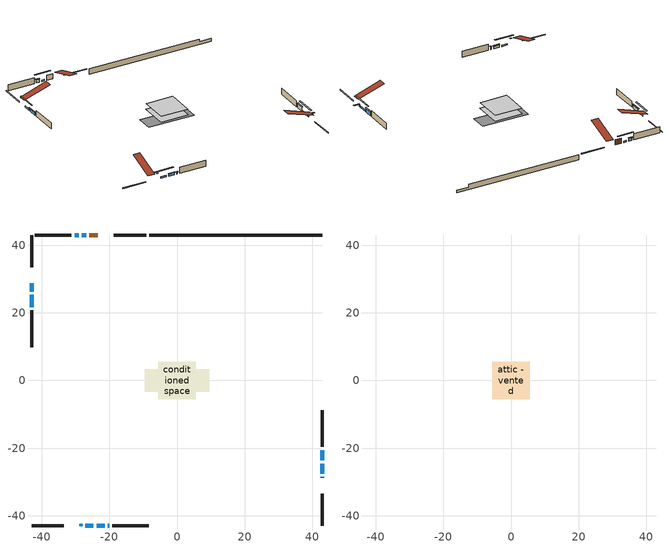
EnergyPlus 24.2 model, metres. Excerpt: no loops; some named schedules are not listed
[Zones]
conditioned space
 floor adiabatic (AdiabaticFloorConstruction): -5.62,-5.62 -5.62,5.62 5.62,5.62 5.62,-5.62 z0.91
 floor foundation (Slab1 construction): -9.48,-3.33 -9.48,3.33 9.48,3.33 9.48,-3.33 z-1.28
 wall outside (RimJoist1 construction): -9.12,43.02 -18.72,43.02 / -43.02,-43.02 -33.42,-43.02 / -43.02,43.02 -43.02,33.42 / 43.02,-43.02 43.02,-33.42 z0.91:1.21
 wall outside (AdiabaticWallConstruction 1): -23.46,43.02 -25.98,43.02 z0.91:2.94
 wall outside (AdiabaticWallConstruction): 43.02,-28.68 43.02,-28.53 / -23.77,-43.02 -21.34,-43.02 / -20.41,-43.02 -20.1,-43.02 z0.91:1.83; 43.02,-27.6 43.02,-24.55 / -26.9,43.02 -28.13,43.02 / -27.14,-43.02 -24.7,-43.02 / -43.02,28.68 -43.02,26.24 z0.91:1.52; 43.02,-23.62 43.02,-20.57 z0.91:2.59; -29.05,43.02 -30.27,43.02 / -43.02,25.31 -43.02,21.65 z0.91:2.13
 wall outside (Wall1 construction): -31.2,43.02 -42.09,43.02 / -19.17,-43.02 -8.28,-43.02 / -43.02,20.73 -43.02,9.84 / 43.02,-19.64 43.02,-8.76 z0.91:3.35
 wall foundation (FoundationWall1 construction): -8.19,43.02,-1.28 -8.19,43.02,0.91 37.9,43.02,0.91 37.9,43.02,-0.18 43.02,43.02,-0.18 43.02,43.02,-1.28
 window (WindowConstruction): 43.02,-28.68 43.02,-28.53 z0.91:1.82
 window (WindowConstruction 6): 43.02,-27.6 43.02,-24.55 z0.91:1.52
 window (WindowConstruction 7): -26.9,43.02 -28.12,43.02 z0.91:1.52
 window (WindowConstruction 8): -27.14,-43.02 -24.7,-43.02 z0.91:1.52
 window (WindowConstruction 9): -43.02,28.68 -43.02,26.24 z0.91:1.52
 window (WindowConstruction 1): 43.02,-23.62 43.02,-20.57 z0.91:2.59
 window (WindowConstruction 2): -29.05,43.02 -30.27,43.02 z0.91:2.13
 window (WindowConstruction 3): -23.77,-43.02 -21.34,-43.02 z0.91:1.82
 window (WindowConstruction 4): -20.41,-43.02 -20.1,-43.02 z0.91:1.82
 window (WindowConstruction 5): -43.02,25.31 -43.02,21.66 z0.91:2.13
 door (Door): -23.46,43.02 -25.98,43.02 z0.91:2.94
 ceiling adiabatic (AdiabaticFloorConstruction): 5.62,-5.62 5.62,5.62 -5.62,5.62 -5.62,-5.62 z0.91
 roof outside (AdiabaticRoofConstruction): -28.07,-43.02,3.35 -28.07,-42.44,3.54 -28.68,-42.44,3.54 -28.68,-43.02,3.35
 skylight (SkylightConstruction): -28.07,-43.02,3.35 -28.07,-42.44,3.54 -28.68,-42.44,3.54 -28.68,-43.02,3.35
attic - vented
 floor to conditioned space (Floor1 construction Reversed): -5.61,-5.61 -5.61,5.61 5.61,5.61 5.61,-5.61 z3.35
 roof outside (Roof1 construction): -22.53,43.02,3.35 -22.53,32.1,6.99 -19.65,32.1,6.99 -19.65,43.02,3.35; -29.61,-43.02,3.35 -29.61,-32.1,6.99 -32.49,-32.1,6.99 -32.49,-43.02,3.35; -43.02,29.61,3.35 -32.1,29.61,6.99 -32.1,32.49,6.99 -43.02,32.49,3.35; 43.02,-29.61,3.35 32.1,-29.61,6.99 32.1,-32.49,6.99 43.02,-32.49,3.35
shading: 43.02,-28.33 43.02,-28.88 45.46,-28.88 45.46,-28.33 z2.03; 43.02,-21.81 43.02,-30.34 43.43,-30.34 43.43,-21.81 z4.26; -30.86,43.02 -24.16,43.02 -24.16,43.43 -30.86,43.43 z4.26; -21.96,-43.02 -29.88,-43.02 -29.88,-43.43 -21.96,-43.43 z4.26; -43.02,23.5 -43.02,31.42 -43.43,31.42 -43.43,23.5 z4.26; 43.02,-20.37 43.02,-23.82 43.43,-23.82 43.43,-20.37 z2.79; -30.47,43.02 -28.85,43.02 -28.85,43.43 -30.47,43.43 z2.33; -21.13,-43.02 -23.98,-43.02 -23.98,-43.43 -21.13,-43.43 z2.03; -19.9,-43.02 -20.61,-43.02 -20.61,-43.43 -19.9,-43.43 z2.03; -43.02,21.45 -43.02,25.51 -43.43,25.51 -43.43,21.45 z2.33
[Building]
Building 1: Terrain=Suburbs
[Site:Location]
Toronto Intl AP_ON: Latitude {deg}=43.68; Longitude {deg}=-79.63; Time Zone {hr}=-5; Elevation {m}=173; Keep Site Location Information=Yes
[Site:GroundTemperature:Shallow]
4.59119, 2.66285, 2.50842, 3.42352, 7.09712, 10.7536, 13.9236, 15.9317, 16.1023, 14.4691, 11.3799, 7.83558
[Site:WaterMainsTemperature]
Calculation Method=Schedule; Temperature Schedule=mains temperature schedule
[Material] Roughness=Rough; Thermal Absorptance=0.9
Name | Thickness {m} | Conductivity {W/m-K} | Density {kg/m3} | Specific Heat {J/kg-K} | Solar Absorptance | Visible Absorptance
asphalt or fiberglass shingles | 0.00635 | 0.162714 | 1121.4 | 1465.45 | 0.4 | 0.4
asphalt or fiberglass shingles 1 | 0.00635 | 0.162714 | 1121.4 | 1465.45 | 0.7 | 0.7
ceiling loosefill ins | 0.254 | 0.0480833 | 16.02 | 1046.75 | 0.7 | 0.7
ceiling stud and cavity | 0.1397 | 0.333346 | 65.682 | 1177.47 | 0.7 | 0.7
concrete 4.0 in. | 0.1016 | 1.803125 | 2242.8 | 837.4 | 0.7 | 0.7
concrete 8.0 in. | 0.2032 | 1.803125 | 2242.8 | 837.4 | 0.7 | 0.7
door material | 0.04445 | 0.053851 | 512.64 | 1214.23 | 0.7 | 0.7
exterior vertical ins | 0.0259323 | 0.029427 | 32.04 | 1214.23 | 0.7 | 0.7
floor covering | 0.0127 | 0.0433444 | 54.468 | 1339.84 | 0.6 | 0.6
floor rigid ins; roof rigid ins; wall rigid ins | 0.512978 | 0.029427 | 32.04 | 1214.23 | 0.7 | 0.7
floor stud and cavity | 0.1397 | 1.75129 | 37.0049 | 1207.88 | 0.7 | 0.7
furniture material conditioned space 1 | 0.1524 | 0.115458 | 640.8 | 1214.23 | 0.6 | 0.6
gypsum board | 0.0127 | 0.160291 | 801 | 837.4 | 0.6 | 0.6
gypsum board 1 | 0.0127 | 0.160291 | 801 | 837.4 | 0.7 | 0.7
osb sheathing 0.5 in. | 0.0127 | 0.115458 | 512.64 | 1214.23 | 0.7 | 0.7
osb sheathing 0.75 in. | 0.01905 | 0.115458 | 512.64 | 1214.23 | 0.7 | 0.7
rim joist stud and cavity | 0.0508 | 0.648972 | 50.32683 | 1063.81 | 0.6 | 0.6
roof stud and cavity | 0.18415 | 1.78685 | 37.0049 | 1207.88 | 0.6 | 0.6
wall stud and cavity | 0.1397 | 0.158678 | 139.0536 | 1170.24 | 0.7 | 0.7
wall stud and cavity 1 | 0.0889 | 0.380278 | 52.3479 | 1209.89 | 0.7 | 0.7
wall stud and cavity 2 | 0.0889 | 0.391764 | 83.0341 | 1211.67 | 0.7 | 0.7
wood siding | 0.0254 | 0.102417 | 544.68 | 1172.36 | 0.4 | 0.4
wood siding 1; wood siding 2; wood siding 3 | 0.0254 | 0.102417 | 544.68 | 1172.36 | 0.7 | 0.7
[WindowMaterial:SimpleGlazingSystem]
Name | U-Factor {W/m2-K} | Solar Heat Gain Coefficient
SkylightMaterial | 3.71665 | 0.6359
WindowMaterial | 2.88499 | 0.32
WindowMaterial 1 | 2.34956 | 0.66
WindowMaterial 2 | 2.5375 | 0.58
WindowMaterial 3 | 3.80653 | 0.69
WindowMaterial 4 | 2.74475 | 0.49
WindowMaterial 5 | 2.40577 | 0.64
WindowMaterial 6 | 2.49094 | 0.6
[Construction]
AdiabaticFloorConstruction: floor stud and cavity, floor rigid ins, osb sheathing 0.75 in., floor covering
AdiabaticRoofConstruction: asphalt or fiberglass shingles 1, roof rigid ins, osb sheathing 0.75 in., roof stud and cavity
AdiabaticWallConstruction: wood siding 2, wall rigid ins, wall stud and cavity 1, gypsum board
AdiabaticWallConstruction 1: wood siding 3, wall rigid ins, wall stud and cavity 1, gypsum board
Door: door material
Floor1 construction Reversed: gypsum board, ceiling stud and cavity, ceiling loosefill ins
FoundationWall1 construction: concrete 8.0 in., gypsum board 1
furniture construction conditioned space 1: furniture material conditioned space 1
PartitionWallConstruction: gypsum board, wall stud and cavity 2, gypsum board
RimJoist1 construction: wood siding 1, rim joist stud and cavity
Roof1 construction: asphalt or fiberglass shingles
SkylightConstruction: SkylightMaterial
Slab1 construction: concrete 4.0 in.
Wall1 construction: wood siding, osb sheathing 0.5 in., wall stud and cavity, gypsum board
WindowConstruction: WindowMaterial
WindowConstruction 1: WindowMaterial 1
WindowConstruction 2; WindowConstruction 7; WindowConstruction 8; WindowConstruction 9: WindowMaterial 2
WindowConstruction 3: WindowMaterial 3
WindowConstruction 4: WindowMaterial 4
WindowConstruction 5: WindowMaterial 5
WindowConstruction 6: WindowMaterial 6
[Zone] Multiplier=1; Part of Total Floor Area=Yes
Name | Volume {m3}
attic - vented | 74.6047
conditioned space | 622.5
[Space]
Name | Zone | Volume {m3}
attic - vented 1 | attic - vented | 74.6047
conditioned space 1 | conditioned space | 622.5
[ZoneInfiltration:EffectiveLeakageArea]
infil attic - vented 1: Zone or Space=attic - vented 1; Schedule=Always On Discrete; Effective Air Leakage Area {cm2}=5201.31; Stack Coefficient=0.00025314; Wind Coefficient=1.07498e-05
[ZoneMixing]
whole house fan mix: Zone or Space=attic - vented; Schedule=Always On Continuous; Design Flow Rate Calculation Method=Flow/Zone; Design Flow Rate {m3/s}=0; Source Zone or Space=conditioned space
[SurfaceProperty:ExposedFoundationPerimeter]
Slab1: Exposed Perimeter Calculation Method=TotalExposedPerimeter; Total Exposed Perimeter {m}=51.207
[InternalMass] Zone or ZoneList=conditioned space; Space or SpaceList=conditioned space 1
Name | Construction | Surface Area {m2}
furniture mass conditioned space 1 | furniture construction conditioned space 1 | 100.88
partition wall mass | PartitionWallConstruction | 252.2
[Lights]
interior lighting: Zone or ZoneList or Space or SpaceList=conditioned space 1; Schedule=interior lighting schedule; Design Level Calculation Method=LightingLevel; Lighting Level {W}=343.2; Return Air Fraction=0; Fraction Radiant=0.6; Fraction Visible=0.2; Fraction Replaceable=1
[People]
occupants: Zone or ZoneList or Space or SpaceList=conditioned space 1; Number of People Schedule=occupants schedule; Number of People Calculation Method=People; Number of People=3; Fraction Radiant=0.314171; Sensible Heat Fraction=0.56303; Activity Level Schedule=occupants activity schedule; Carbon Dioxide Generation Rate {m3/s-W}=0; Enable ASHRAE 55 Comfort Warnings=No; Mean Radiant Temperature Calculation Type=EnclosureAveraged
[ElectricEquipment] Zone or ZoneList or Space or SpaceList=conditioned space 1; Design Level Calculation Method=EquipmentLevel
Name | Schedule | Design Level {W} | Fraction Latent | Fraction Radiant | Fraction Lost
clothes dryer | clothes dryer schedule | 140.772 | 0.015 | 0.081 | 0.85
clothes washer | clothes washer schedule | 32.1985 | 0.03 | 0.162 | 0.7
cooking range | cooking range schedule | 215.147 | 0.08 | 0.432 | 0.2
dishwasher | dishwasher schedule | 66.8632 | 0.3 | 0.18 | 0.4
fridge | fridge schedule | 72.9452 | 0 | 0.6 | 0
mech vent bath fan 0 | mech vent bath fan 0 schedule | 50.2 | 0 | 0 | 1
mech vent bath fan 1 | mech vent bath fan 1 schedule | 50.2 | 0 | 0 | 1
mech vent house fan | mech vent house fan schedule | 0 | 0 | 0 | 1
mech vent house fan cfis | mech vent house fan cfis schedule | 0 | 0 | 0 | 0
mech vent range fan 0 | mech vent range fan 0 schedule | 57 | 0 | 0 | 1
mech vent range fan 1 | mech vent range fan 1 schedule | 57 | 0 | 0 | 1
misc plug loads | misc plug loads schedule | 494.7 | 0.045 | 0.513 | 0.1
whole house fan | Always On Discrete | 0 | 0 | 0 | 1
[OtherEquipment] Zone or ZoneList or Space or SpaceList=conditioned space 1; Design Level Calculation Method=EquipmentLevel
Name | Fuel Type | Schedule | Design Level {W} | Fraction Latent | Fraction Radiant | Fraction Lost
clothes dryer 1 | Electricity | clothes dryer schedule | 0 | 0.015 | 0.081 | 0.85
cooking range 1 | Electricity | cooking range schedule | 0 | 0.08 | 0.432 | 0.2
general water use latent | None | general water use schedule | 62.594 | 1 | 0 | 0
general water use sensible | None | general water use schedule | -61.6891 | 0 | 0.6 | 0
mech vent house fan latent load | None | Always On Discrete | 0 | 1 | 0 | 0
mech vent house fan sensible load | None | Always On Discrete | 0 | 0 | 0 | 0
water heater energy adjustment1 | NaturalGas | Always On Discrete | 0.01 | 0 | 0 | 1
[ZoneInfiltration:DesignFlowRate] Zone or ZoneList or Space or SpaceList=conditioned space 1; Schedule=Always On Discrete; Design Flow Rate Calculation Method=Flow/Zone; Design Flow Rate {m3/s}=0
infil flow; natural vent flow; whole house fan flow
[AvailabilityManager:Scheduled]
central ac and furnace airloop Availability Manager: Schedule=Always On Discrete
[Foundation:Kiva]
Foundation Kiva 1: Initial Indoor Air Temperature {C}=18; Wall Height Above Grade {m}=0.90998; Wall Depth Below Slab {m}=0.2032; Custom Block Material Name 1=exterior vertical ins; Custom Block Depth 1 {m}=2.189988; Custom Block X Position 1 {m}=0.2159; Custom Block Z Position 1 {m}=0
[Foundation:Kiva:Settings]
Soil Conductivity {W/m-K}=0.849921; Soil Density {kg/m3}=1842.3; Soil Specific Heat {J/kg-K}=418.7; Ground Solar Absorptivity=0.9; Ground Thermal Absorptivity=0.9; Ground Surface Roughness {m}=0.03; Far-Field Width {m}=40; Deep-Ground Boundary Condition=ZeroFlux; Deep-Ground Depth {m}=40; Minimum Cell Dimension {m}=0.2; Maximum Cell Growth Coefficient=3; Simulation Timestep=Timestep
[Exterior:Lights]
exterior lighting: Schedule=exterior lighting schedule; Design Level {W}=75.6
[EnergyManagementSystem:GlobalVariable]
central_ac_and_furnace_airloop_Fan_RTF
infil_program_Qfan
infil_program_Qinf
natural_vent_program_Qnv
natural_vent_program_Qwhf
[EnergyManagementSystem:Sensor]
Name | Output:Variable or Output:Meter Index Key | Output:Variable or Output:Meter
airflow_gain | infil flow | Infiltration Sensible Heat Gain Energy
airflow_gain_1 | natural vent flow | Infiltration Sensible Heat Gain Energy
airflow_gain_2 | whole house fan flow | Infiltration Sensible Heat Gain Energy
airflow_loss | infil flow | Infiltration Sensible Heat Loss Energy
airflow_loss_1 | natural vent flow | Infiltration Sensible Heat Loss Energy
airflow_loss_2 | whole house fan flow | Infiltration Sensible Heat Loss Energy
clg_load_cond |  | Cooling:EnergyTransfer:Zone:CONDITIONED SPACE
clg_sp_s; clg_sp_s_1 | cooling setpoint | Schedule Value
clothes_dryer_exhaust_0_sch_s | clothes dryer exhaust 0 schedule | Schedule Value
cool_season | cooling season schedule | Schedule Value
htg_load_cond |  | Heating:EnergyTransfer:Zone:CONDITIONED SPACE
htg_sp_s; htg_sp_s_1 | heating setpoint | Schedule Value
ig_ee_conv | clothes dryer | Electric Equipment Convective Heating Energy
ig_ee_conv_2 | cooking range | Electric Equipment Convective Heating Energy
ig_ee_conv_4 | fridge | Electric Equipment Convective Heating Energy
ig_ee_conv_5 | misc plug loads | Electric Equipment Convective Heating Energy
ig_ee_conv_6 | whole house fan | Electric Equipment Convective Heating Energy
ig_ee_rad | clothes dryer | Electric Equipment Radiant Heating Energy
ig_ee_rad_2 | cooking range | Electric Equipment Radiant Heating Energy
ig_ee_rad_4 | fridge | Electric Equipment Radiant Heating Energy
ig_ee_rad_5 | misc plug loads | Electric Equipment Radiant Heating Energy
ig_ee_rad_6 | whole house fan | Electric Equipment Radiant Heating Energy
ig_lgt_conv | interior lighting | Lights Convective Heating Energy
ig_lgt_rad | interior lighting | Lights Radiant Heating Energy
ig_lgt_vis | interior lighting | Lights Visible Radiation Heating Energy
ig_oe_conv | clothes dryer 1 | Other Equipment Convective Heating Energy
ig_oe_conv_1 | cooking range 1 | Other Equipment Convective Heating Energy
ig_oe_conv_2 | general water use latent | Other Equipment Convective Heating Energy
ig_oe_conv_3 | general water use sensible | Other Equipment Convective Heating Energy
ig_oe_conv_4 | water heater energy adjustment1 | Other Equipment Convective Heating Energy
ig_oe_rad | clothes dryer 1 | Other Equipment Radiant Heating Energy
ig_oe_rad_1 | cooking range 1 | Other Equipment Radiant Heating Energy
ig_oe_rad_2 | general water use latent | Other Equipment Radiant Heating Energy
ig_oe_rad_3 | general water use sensible | Other Equipment Radiant Heating Energy
ig_oe_rad_4 | water heater energy adjustment1 | Other Equipment Radiant Heating Energy
ig_ppl_conv | occupants | People Convective Heating Energy
ig_ppl_rad | occupants | People Radiant Heating Energy
im_conv | furniture mass conditioned space 1 | Surface Inside Face Convection Heat Gain Energy
im_conv_1 | partition wall mass | Surface Inside Face Convection Heat Gain Energy
im_ig | furniture mass conditioned space 1 | Surface Inside Face Internal Gains Radiation Heat Gain Energy
im_ig_1 | partition wall mass | Surface Inside Face Internal Gains Radiation Heat Gain Energy
im_lgt | furniture mass conditioned space 1 | Surface Inside Face Lights Radiation Heat Gain Energy
im_lgt_1 | partition wall mass | Surface Inside Face Lights Radiation Heat Gain Energy
im_sol | furniture mass conditioned space 1 | Surface Inside Face Solar Radiation Heat Gain Energy
im_sol_1 | partition wall mass | Surface Inside Face Solar Radiation Heat Gain Energy
im_surf | furniture mass conditioned space 1 | Surface Inside Face Net Surface Thermal Radiation Heat Gain Energy
im_surf_1 | partition wall mass | Surface Inside Face Net Surface Thermal Radiation Heat Gain Energy
mech_vent_bath_fan_0_sch_s | mech vent bath fan 0 schedule | Schedule Value
mech_vent_bath_fan_1_sch_s | mech vent bath fan 1 schedule | Schedule Value
mech_vent_range_fan_0_sch_s | mech vent range fan 0 schedule | Schedule Value
mech_vent_range_fan_1_sch_s | mech vent range fan 1 schedule | Schedule Value
mv_conv | mech vent bath fan 0 | Electric Equipment Convective Heating Energy
mv_conv_1 | mech vent bath fan 1 | Electric Equipment Convective Heating Energy
mv_conv_2 | mech vent house fan | Electric Equipment Convective Heating Energy
mv_conv_3 | mech vent house fan cfis | Electric Equipment Convective Heating Energy
mv_conv_4 | mech vent range fan 0 | Electric Equipment Convective Heating Energy
mv_conv_5 | mech vent range fan 1 | Electric Equipment Convective Heating Energy
mv_conv_6 | mech vent house fan latent load | Other Equipment Convective Heating Energy
mv_conv_7 | mech vent house fan sensible load | Other Equipment Convective Heating Energy
mv_rad | mech vent bath fan 0 | Electric Equipment Radiant Heating Energy
mv_rad_1 | mech vent bath fan 1 | Electric Equipment Radiant Heating Energy
mv_rad_2 | mech vent house fan | Electric Equipment Radiant Heating Energy
mv_rad_3 | mech vent house fan cfis | Electric Equipment Radiant Heating Energy
mv_rad_4 | mech vent range fan 0 | Electric Equipment Radiant Heating Energy
mv_rad_5 | mech vent range fan 1 | Electric Equipment Radiant Heating Energy
mv_rad_6 | mech vent house fan latent load | Other Equipment Radiant Heating Energy
mv_rad_7 | mech vent house fan sensible load | Other Equipment Radiant Heating Energy
natural_vent_s | natural vent schedule | Schedule Value
out_pb_s |  | Site Outdoor Air Barometric Pressure
out_wt_s |  | Site Outdoor Air Humidity Ratio
site_vw_s |  | Site Wind Speed
ss_back_out | Window1 | Surface Window Shortwave from Zone Back Out Window Heat Transfer Rate
ss_back_out_1 | Window10 | Surface Window Shortwave from Zone Back Out Window Heat Transfer Rate
ss_back_out_10 | Window8 | Surface Window Shortwave from Zone Back Out Window Heat Transfer Rate
ss_back_out_2 | Window11 | Surface Window Shortwave from Zone Back Out Window Heat Transfer Rate
ss_back_out_3 | Window12 | Surface Window Shortwave from Zone Back Out Window Heat Transfer Rate
ss_back_out_4 | Window13 | Surface Window Shortwave from Zone Back Out Window Heat Transfer Rate
ss_back_out_5 | Window15 | Surface Window Shortwave from Zone Back Out Window Heat Transfer Rate
ss_back_out_6 | Window2 | Surface Window Shortwave from Zone Back Out Window Heat Transfer Rate
ss_back_out_7 | Window3 | Surface Window Shortwave from Zone Back Out Window Heat Transfer Rate
ss_back_out_8 | Window5 | Surface Window Shortwave from Zone Back Out Window Heat Transfer Rate
ss_back_out_9 | Window7 | Surface Window Shortwave from Zone Back Out Window Heat Transfer Rate
ss_conv | Door1 | Surface Inside Face Convection Heat Gain Energy
ss_conv_1 | Window1 | Surface Inside Face Convection Heat Gain Energy
ss_conv_10 | Window7 | Surface Inside Face Convection Heat Gain Energy
ss_conv_11 | Window8 | Surface Inside Face Convection Heat Gain Energy
ss_conv_2 | Window10 | Surface Inside Face Convection Heat Gain Energy
ss_conv_3 | Window11 | Surface Inside Face Convection Heat Gain Energy
ss_conv_4 | Window12 | Surface Inside Face Convection Heat Gain Energy
ss_conv_5 | Window13 | Surface Inside Face Convection Heat Gain Energy
ss_conv_6 | Window15 | Surface Inside Face Convection Heat Gain Energy
ss_conv_7 | Window2 | Surface Inside Face Convection Heat Gain Energy
ss_conv_8 | Window3 | Surface Inside Face Convection Heat Gain Energy
ss_conv_9 | Window5 | Surface Inside Face Convection Heat Gain Energy
ss_ig | Door1 | Surface Inside Face Internal Gains Radiation Heat Gain Energy
ss_ig_1 | Window1 | Surface Inside Face Internal Gains Radiation Heat Gain Energy
ss_ig_10 | Window7 | Surface Inside Face Internal Gains Radiation Heat Gain Energy
ss_ig_11 | Window8 | Surface Inside Face Internal Gains Radiation Heat Gain Energy
ss_ig_2 | Window10 | Surface Inside Face Internal Gains Radiation Heat Gain Energy
ss_ig_3 | Window11 | Surface Inside Face Internal Gains Radiation Heat Gain Energy
ss_ig_4 | Window12 | Surface Inside Face Internal Gains Radiation Heat Gain Energy
ss_ig_5 | Window13 | Surface Inside Face Internal Gains Radiation Heat Gain Energy
ss_ig_6 | Window15 | Surface Inside Face Internal Gains Radiation Heat Gain Energy
ss_ig_7 | Window2 | Surface Inside Face Internal Gains Radiation Heat Gain Energy
ss_ig_8 | Window3 | Surface Inside Face Internal Gains Radiation Heat Gain Energy
ss_ig_9 | Window5 | Surface Inside Face Internal Gains Radiation Heat Gain Energy
ss_lgt | Door1 | Surface Inside Face Lights Radiation Heat Gain Energy
ss_sol | Door1 | Surface Inside Face Solar Radiation Heat Gain Energy
ss_surf | Door1 | Surface Inside Face Net Surface Thermal Radiation Heat Gain Energy
ss_surf_1 | Window1 | Surface Inside Face Net Surface Thermal Radiation Heat Gain Energy
ss_surf_10 | Window7 | Surface Inside Face Net Surface Thermal Radiation Heat Gain Energy
ss_surf_11 | Window8 | Surface Inside Face Net Surface Thermal Radiation Heat Gain Energy
ss_surf_2 | Window10 | Surface Inside Face Net Surface Thermal Radiation Heat Gain Energy
ss_surf_3 | Window11 | Surface Inside Face Net Surface Thermal Radiation Heat Gain Energy
ss_surf_4 | Window12 | Surface Inside Face Net Surface Thermal Radiation Heat Gain Energy
ss_surf_5 | Window13 | Surface Inside Face Net Surface Thermal Radiation Heat Gain Energy
ss_surf_6 | Window15 | Surface Inside Face Net Surface Thermal Radiation Heat Gain Energy
ss_surf_7 | Window2 | Surface Inside Face Net Surface Thermal Radiation Heat Gain Energy
ss_surf_8 | Window3 | Surface Inside Face Net Surface Thermal Radiation Heat Gain Energy
ss_surf_9 | Window5 | Surface Inside Face Net Surface Thermal Radiation Heat Gain Energy
ss_trans_in | Window1 | Surface Window Transmitted Solar Radiation Rate
ss_trans_in_1 | Window10 | Surface Window Transmitted Solar Radiation Rate
ss_trans_in_10 | Window8 | Surface Window Transmitted Solar Radiation Rate
ss_trans_in_2 | Window11 | Surface Window Transmitted Solar Radiation Rate
ss_trans_in_3 | Window12 | Surface Window Transmitted Solar Radiation Rate
ss_trans_in_4 | Window13 | Surface Window Transmitted Solar Radiation Rate
ss_trans_in_5 | Window15 | Surface Window Transmitted Solar Radiation Rate
ss_trans_in_6 | Window2 | Surface Window Transmitted Solar Radiation Rate
ss_trans_in_7 | Window3 | Surface Window Transmitted Solar Radiation Rate
ss_trans_in_8 | Window5 | Surface Window Transmitted Solar Radiation Rate
ss_trans_in_9 | Window7 | Surface Window Transmitted Solar Radiation Rate
ss_trans_out | Window1 | Surface Inside Face Initial Transmitted Diffuse Transmitted Out Window Solar Radiation Rate
ss_trans_out_1 | Window10 | Surface Inside Face Initial Transmitted Diffuse Transmitted Out Window Solar Radiation Rate
ss_trans_out_10 | Window8 | Surface Inside Face Initial Transmitted Diffuse Transmitted Out Window Solar Radiation Rate
ss_trans_out_2 | Window11 | Surface Inside Face Initial Transmitted Diffuse Transmitted Out Window Solar Radiation Rate
ss_trans_out_3 | Window12 | Surface Inside Face Initial Transmitted Diffuse Transmitted Out Window Solar Radiation Rate
ss_trans_out_4 | Window13 | Surface Inside Face Initial Transmitted Diffuse Transmitted Out Window Solar Radiation Rate
ss_trans_out_5 | Window15 | Surface Inside Face Initial Transmitted Diffuse Transmitted Out Window Solar Radiation Rate
ss_trans_out_6 | Window2 | Surface Inside Face Initial Transmitted Diffuse Transmitted Out Window Solar Radiation Rate
ss_trans_out_7 | Window3 | Surface Inside Face Initial Transmitted Diffuse Transmitted Out Window Solar Radiation Rate
ss_trans_out_8 | Window5 | Surface Inside Face Initial Transmitted Diffuse Transmitted Out Window Solar Radiation Rate
ss_trans_out_9 | Window7 | Surface Inside Face Initial Transmitted Diffuse Transmitted Out Window Solar Radiation Rate
s_conv | Floor1 | Surface Inside Face Convection Heat Gain Energy
s_conv_1 | FoundationWall1 | Surface Inside Face Convection Heat Gain Energy
s_conv_10 | Wall1:180 | Surface Inside Face Convection Heat Gain Energy
s_conv_11 | Wall1:270 | Surface Inside Face Convection Heat Gain Energy
s_conv_12 | Wall1:90 | Surface Inside Face Convection Heat Gain Energy
s_conv_2 | inferred conditioned ceiling | Surface Inside Face Convection Heat Gain Energy
s_conv_3 | inferred conditioned floor | Surface Inside Face Convection Heat Gain Energy
s_conv_4 | RimJoist1:0 | Surface Inside Face Convection Heat Gain Energy
s_conv_5 | RimJoist1:180 | Surface Inside Face Convection Heat Gain Energy
s_conv_6 | RimJoist1:270 | Surface Inside Face Convection Heat Gain Energy
s_conv_7 | RimJoist1:90 | Surface Inside Face Convection Heat Gain Energy
s_conv_8 | Slab1 | Surface Inside Face Convection Heat Gain Energy
s_conv_9 | Wall1:0 | Surface Inside Face Convection Heat Gain Energy
s_ig | Floor1 | Surface Inside Face Internal Gains Radiation Heat Gain Energy
s_ig_1 | FoundationWall1 | Surface Inside Face Internal Gains Radiation Heat Gain Energy
s_ig_10 | Wall1:180 | Surface Inside Face Internal Gains Radiation Heat Gain Energy
s_ig_11 | Wall1:270 | Surface Inside Face Internal Gains Radiation Heat Gain Energy
s_ig_12 | Wall1:90 | Surface Inside Face Internal Gains Radiation Heat Gain Energy
s_ig_2 | inferred conditioned ceiling | Surface Inside Face Internal Gains Radiation Heat Gain Energy
s_ig_3 | inferred conditioned floor | Surface Inside Face Internal Gains Radiation Heat Gain Energy
s_ig_4 | RimJoist1:0 | Surface Inside Face Internal Gains Radiation Heat Gain Energy
